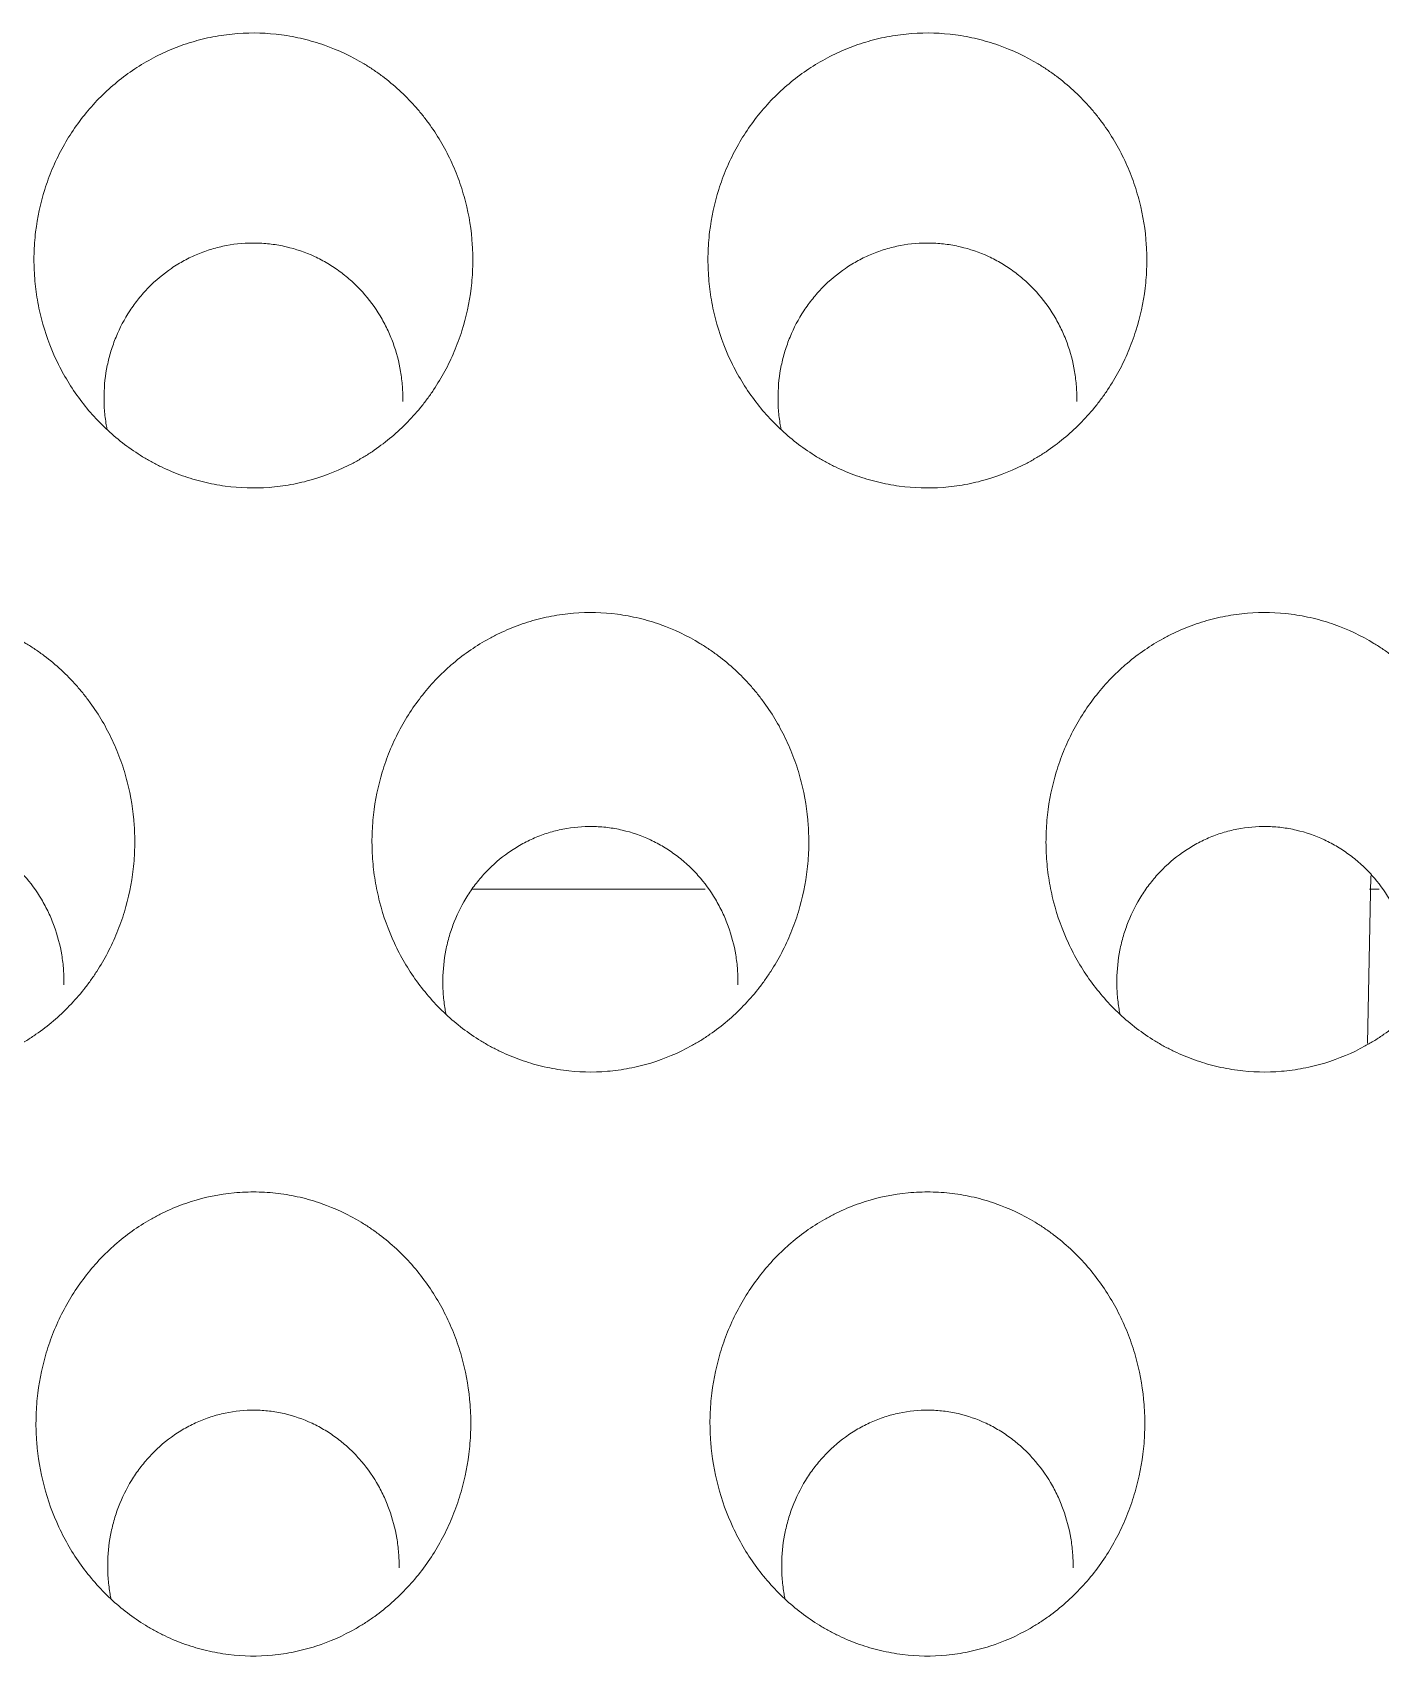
# Model space of a CAD drawing. Header units: millimetres. Extents: x 70151 to 230897, y 35202 to 113211.
# Drawn here: x 178588.2 to 178594.17, y 69169.37 to 69176.57 of the extents above; entities that cross this region are included whole.
import ezdxf

# ---------------------------------------------------------------- set-up
doc = ezdxf.new("R2010")
doc.units = ezdxf.units.MM
doc.header["$LTSCALE"] = 50
doc.layers.add('2-con', color=2, linetype='Continuous')
doc.layers.add('mark-B', color=2, linetype='Continuous', lineweight=20)

# ---------------------------------------------------------------- blocks, each defined once
blk = doc.blocks.new('무풍1WAY 대형')
at = {"layer": 'mark-B'}
for p, q in [((60.7996, -412.6424), (60.7851, -413.3852)), ((60.791, -413.3262), (60.7485, -413.3262)), ((64.7698, -413.3262), (63.7362, -413.3262))]:
    blk.add_line(p, q, dxfattribs=at)
for points, knots in [([(63.5142, -410.3292), (63.5526, -410.3826), (63.5853, -410.4387), (63.6401, -410.5559), (63.6622, -410.617), (63.6956, -410.7441), (63.7063, -410.8083), (63.7138, -410.9052), (63.7149, -410.9377), (63.7144, -410.9866), (63.7138, -411.0029), (63.712, -411.0357), (63.7107, -411.0521), (63.7025, -411.1334), (63.6903, -411.197), (63.6634, -411.2905), (63.653, -411.3213), (63.6294, -411.3821), (63.616, -411.4123), (63.5722, -411.4998), (63.5379, -411.5547), (63.4788, -411.632), (63.4578, -411.6569), (63.4242, -411.6929), (63.4127, -411.7047), (63.3892, -411.7275), (63.3772, -411.7386), (63.3161, -411.7923), (63.2634, -411.83), (63.1926, -411.8703), (63.1782, -411.878), (63.1489, -411.8928), (63.134, -411.8998), (63.0889, -411.9196), (63.0584, -411.9311), (62.9655, -411.9606), (62.9018, -411.9737), (62.8198, -411.9815), (62.8034, -411.9826), (62.7707, -411.9839), (62.7543, -411.9841), (62.7055, -411.9834), (62.6406, -411.979), (62.5763, -411.9676), (62.5283, -411.9564), (62.5124, -411.9522), (62.4808, -411.9431), (62.4653, -411.9381), (62.3882, -411.9112), (62.3294, -411.8834), (62.2593, -411.841), (62.2455, -411.8321), (62.2183, -411.8136), (62.1784, -411.785), (62.1161, -411.7327), (62.0706, -411.6861), (62.0273, -411.6372), (62.0067, -411.6114), (61.9491, -411.5319), (61.9162, -411.4759), (61.8817, -411.4022), (61.8751, -411.3873), (61.8626, -411.3571), (61.8567, -411.3417), (61.84, -411.2954), (61.8304, -411.2642), (61.8059, -411.1698), (61.7952, -411.1058), (61.7879, -411.0081), (61.7869, -410.9751), (61.7878, -410.9098), (61.7897, -410.8774), (61.7998, -410.7806), (61.8121, -410.7169), (61.8349, -410.6382), (61.8398, -410.6225), (61.8504, -410.5914), (61.8672, -410.5454), (61.8869, -410.5009), (61.9304, -410.414), (61.9647, -410.3588), (62.0245, -410.2803), (62.0456, -410.2552), (62.0898, -410.2075), (62.1362, -410.1622), (62.1869, -410.1216), (62.2266, -410.093), (62.2401, -410.0838), (62.2677, -410.066), (62.2818, -410.0574), (62.3529, -410.0165), (62.4123, -409.9902), (62.5051, -409.9603), (62.5367, -409.952), (62.5851, -409.942), (62.6013, -409.9391), (62.6337, -409.9342), (62.65, -409.9322), (62.7311, -409.9246), (62.7961, -409.9254), (62.8776, -409.9355), (62.8939, -409.938), (62.9263, -409.9438), (62.9744, -409.9538), (63.0525, -409.9768), (63.1128, -410.0018), (63.1572, -410.0229), (63.1719, -410.0304), (63.2008, -410.0461), (63.215, -410.0543), (63.2847, -410.0971), (63.3364, -410.1366), (63.4081, -410.2036), (63.4311, -410.2273), (63.4745, -410.2767), (63.4949, -410.3025), (63.5142, -410.3292)], [0, 0, 0, 0, 0.03125, 0.03125, 0.0625, 0.0625, 0.09375, 0.09375, 0.109375, 0.109375, 0.117187, 0.117187, 0.125, 0.125, 0.15625, 0.15625, 0.171875, 0.171875, 0.1875, 0.1875, 0.21875, 0.21875, 0.234375, 0.234375, 0.242187, 0.242187, 0.25, 0.25, 0.28125, 0.28125, 0.289062, 0.289062, 0.296875, 0.296875, 0.3125, 0.3125, 0.34375, 0.34375, 0.351562, 0.351562, 0.359375, 0.359375, 0.375, 0.390625, 0.390625, 0.398437, 0.398437, 0.40625, 0.40625, 0.4375, 0.4375, 0.445312, 0.445312, 0.453125, 0.46875, 0.484375, 0.484375, 0.5, 0.5, 0.53125, 0.53125, 0.539062, 0.539062, 0.546875, 0.546875, 0.5625, 0.5625, 0.59375, 0.59375, 0.609375, 0.609375, 0.625, 0.625, 0.65625, 0.65625, 0.664062, 0.664062, 0.671875, 0.6875, 0.6875, 0.71875, 0.71875, 0.734375, 0.734375, 0.75, 0.765625, 0.765625, 0.773437, 0.773437, 0.78125, 0.78125, 0.8125, 0.8125, 0.828125, 0.828125, 0.835937, 0.835937, 0.84375, 0.84375, 0.875, 0.875, 0.882812, 0.882812, 0.890625, 0.90625, 0.921875, 0.921875, 0.929687, 0.929687, 0.9375, 0.9375, 0.96875, 0.96875, 0.984375, 0.984375, 1, 1, 1, 1]), ([(66.5017, -410.3292), (66.5402, -410.3826), (66.5728, -410.4387), (66.6277, -410.5559), (66.6498, -410.617), (66.6831, -410.7441), (66.6938, -410.8083), (66.7014, -410.9052), (66.7025, -410.9377), (66.7019, -410.9866), (66.7014, -411.0029), (66.6996, -411.0357), (66.6983, -411.0521), (66.6901, -411.1334), (66.6778, -411.197), (66.651, -411.2905), (66.6406, -411.3213), (66.6169, -411.3821), (66.6035, -411.4123), (66.5597, -411.4998), (66.5255, -411.5547), (66.4663, -411.632), (66.4453, -411.6569), (66.4118, -411.6929), (66.4002, -411.7047), (66.3768, -411.7275), (66.3648, -411.7386), (66.3036, -411.7923), (66.251, -411.83), (66.1802, -411.8703), (66.1658, -411.878), (66.1365, -411.8928), (66.1215, -411.8998), (66.0765, -411.9196), (66.0459, -411.9311), (65.9531, -411.9606), (65.8894, -411.9737), (65.8074, -411.9815), (65.7909, -411.9826), (65.7582, -411.9839), (65.7419, -411.9841), (65.693, -411.9834), (65.6282, -411.979), (65.5639, -411.9676), (65.5159, -411.9564), (65.4999, -411.9522), (65.4684, -411.9431), (65.4528, -411.9381), (65.3758, -411.9112), (65.317, -411.8834), (65.2469, -411.841), (65.233, -411.8321), (65.2058, -411.8136), (65.1659, -411.785), (65.1036, -411.7327), (65.0581, -411.6861), (65.0148, -411.6372), (64.9942, -411.6114), (64.9367, -411.5319), (64.9038, -411.4759), (64.8692, -411.4022), (64.8627, -411.3873), (64.8502, -411.3571), (64.8443, -411.3417), (64.8276, -411.2954), (64.8179, -411.2642), (64.7934, -411.1698), (64.7828, -411.1058), (64.7754, -411.0081), (64.7744, -410.9751), (64.7754, -410.9098), (64.7773, -410.8774), (64.7873, -410.7806), (64.7997, -410.7169), (64.8224, -410.6382), (64.8274, -410.6225), (64.8379, -410.5914), (64.8547, -410.5454), (64.8745, -410.5009), (64.918, -410.414), (64.9522, -410.3588), (65.012, -410.2803), (65.0331, -410.2552), (65.0774, -410.2075), (65.1238, -410.1622), (65.1745, -410.1216), (65.2141, -410.093), (65.2276, -410.0838), (65.2552, -410.066), (65.2693, -410.0574), (65.3404, -410.0165), (65.3998, -409.9902), (65.4927, -409.9603), (65.5243, -409.952), (65.5726, -409.942), (65.5889, -409.9391), (65.6213, -409.9342), (65.6375, -409.9322), (65.7186, -409.9246), (65.7837, -409.9254), (65.8651, -409.9355), (65.8815, -409.938), (65.9138, -409.9438), (65.9619, -409.9538), (66.04, -409.9768), (66.1003, -410.0018), (66.1447, -410.0229), (66.1594, -410.0304), (66.1883, -410.0461), (66.2025, -410.0543), (66.2722, -410.0971), (66.3239, -410.1366), (66.3957, -410.2036), (66.4186, -410.2273), (66.462, -410.2767), (66.4825, -410.3025), (66.5017, -410.3292)], [0, 0, 0, 0, 0.03125, 0.03125, 0.0625, 0.0625, 0.09375, 0.09375, 0.109375, 0.109375, 0.117187, 0.117187, 0.125, 0.125, 0.15625, 0.15625, 0.171875, 0.171875, 0.1875, 0.1875, 0.21875, 0.21875, 0.234375, 0.234375, 0.242187, 0.242187, 0.25, 0.25, 0.28125, 0.28125, 0.289062, 0.289062, 0.296875, 0.296875, 0.3125, 0.3125, 0.34375, 0.34375, 0.351562, 0.351562, 0.359375, 0.359375, 0.375, 0.390625, 0.390625, 0.398437, 0.398437, 0.40625, 0.40625, 0.4375, 0.4375, 0.445312, 0.445312, 0.453125, 0.46875, 0.484375, 0.484375, 0.5, 0.5, 0.53125, 0.53125, 0.539062, 0.539062, 0.546875, 0.546875, 0.5625, 0.5625, 0.59375, 0.59375, 0.609375, 0.609375, 0.625, 0.625, 0.65625, 0.65625, 0.664062, 0.664062, 0.671875, 0.6875, 0.6875, 0.71875, 0.71875, 0.734375, 0.734375, 0.75, 0.765625, 0.765625, 0.773437, 0.773437, 0.78125, 0.78125, 0.8125, 0.8125, 0.828125, 0.828125, 0.835937, 0.835937, 0.84375, 0.84375, 0.875, 0.875, 0.882812, 0.882812, 0.890625, 0.90625, 0.921875, 0.921875, 0.929687, 0.929687, 0.9375, 0.9375, 0.96875, 0.96875, 0.984375, 0.984375, 1, 1, 1, 1]), ([(63.3821, -410.1795), (63.3836, -410.1866), (63.3849, -410.1937), (63.3898, -410.2223), (63.3926, -410.244), (63.3952, -410.2769), (63.3959, -410.2879), (63.3967, -410.3099), (63.3969, -410.3209), (63.3965, -410.3756), (63.3923, -410.4189), (63.3803, -410.4833), (63.3753, -410.5046), (63.3633, -410.547), (63.3564, -410.5679), (63.333, -410.6291), (63.3138, -410.6681), (63.2853, -410.7146), (63.2793, -410.7238), (63.267, -410.742), (63.2605, -410.751), (63.2406, -410.7774), (63.2266, -410.7942), (63.1823, -410.8424), (63.1499, -410.8714), (63.0967, -410.9101), (63.0781, -410.9222), (63.0401, -410.9443), (63.0012, -410.9642), (62.9606, -410.9799), (62.919, -410.9934), (62.8977, -410.9991), (62.8328, -411.0128), (62.7893, -411.0171), (62.7238, -411.0166), (62.7019, -411.0152), (62.669, -411.0113), (62.658, -411.0097), (62.6363, -411.0059), (62.6255, -411.0038), (62.5722, -410.9915), (62.5309, -410.9772), (62.481, -410.9538), (62.4711, -410.9488), (62.4516, -410.9384), (62.423, -410.9221), (62.3778, -410.8915), (62.3442, -410.8634), (62.3119, -410.8335), (62.2964, -410.8176), (62.2528, -410.7684), (62.2271, -410.733), (62.1993, -410.6859), (62.1939, -410.6763), (62.1836, -410.6568), (62.1787, -410.6469), (62.1646, -410.617), (62.1562, -410.5968), (62.1339, -410.5353), (62.1228, -410.4931), (62.1117, -410.4279), (62.109, -410.406), (62.1056, -410.3621), (62.1049, -410.3401), (62.1051, -410.318)], [0, 0, 0, 0, 0.009669, 0.009669, 0.038797, 0.038797, 0.053361, 0.053361, 0.067924, 0.067924, 0.126179, 0.126179, 0.155306, 0.155306, 0.184434, 0.184434, 0.242688, 0.242688, 0.257252, 0.257252, 0.271816, 0.271816, 0.300943, 0.300943, 0.359198, 0.359198, 0.388325, 0.388325, 0.417453, 0.44658, 0.44658, 0.475707, 0.475707, 0.533962, 0.533962, 0.563089, 0.563089, 0.577653, 0.577653, 0.592217, 0.592217, 0.650472, 0.650472, 0.665035, 0.665035, 0.679599, 0.708726, 0.737854, 0.737854, 0.766981, 0.766981, 0.825236, 0.825236, 0.839799, 0.839799, 0.854363, 0.854363, 0.883491, 0.883491, 0.941745, 0.941745, 0.970873, 0.970873, 1, 1, 1, 1]), ([(66.3697, -410.1795), (66.3711, -410.1866), (66.3724, -410.1937), (66.3774, -410.2223), (66.3801, -410.244), (66.3828, -410.2769), (66.3834, -410.2879), (66.3843, -410.3099), (66.3844, -410.3209), (66.384, -410.3756), (66.3798, -410.4189), (66.3678, -410.4833), (66.3628, -410.5046), (66.3509, -410.547), (66.344, -410.5679), (66.3205, -410.6291), (66.3014, -410.6681), (66.2728, -410.7146), (66.2669, -410.7238), (66.2545, -410.742), (66.2481, -410.751), (66.2282, -410.7774), (66.2141, -410.7942), (66.1699, -410.8424), (66.1375, -410.8714), (66.0843, -410.9101), (66.0656, -410.9222), (66.0276, -410.9443), (65.9888, -410.9642), (65.9481, -410.9799), (65.9066, -410.9934), (65.8853, -410.9991), (65.8203, -411.0128), (65.7769, -411.0171), (65.7113, -411.0166), (65.6894, -411.0152), (65.6565, -411.0113), (65.6455, -411.0097), (65.6238, -411.0059), (65.6131, -411.0038), (65.5597, -410.9915), (65.5184, -410.9772), (65.4685, -410.9538), (65.4586, -410.9488), (65.4392, -410.9384), (65.4105, -410.9221), (65.3653, -410.8915), (65.3317, -410.8634), (65.2994, -410.8335), (65.2839, -410.8176), (65.2403, -410.7684), (65.2147, -410.733), (65.1868, -410.6859), (65.1814, -410.6763), (65.1711, -410.6568), (65.1662, -410.6469), (65.1522, -410.617), (65.1438, -410.5968), (65.1215, -410.5353), (65.1103, -410.4931), (65.0993, -410.4279), (65.0966, -410.406), (65.0931, -410.3621), (65.0924, -410.3401), (65.0927, -410.318)], [0, 0, 0, 0, 0.009669, 0.009669, 0.038797, 0.038797, 0.053361, 0.053361, 0.067924, 0.067924, 0.126179, 0.126179, 0.155306, 0.155306, 0.184434, 0.184434, 0.242688, 0.242688, 0.257252, 0.257252, 0.271816, 0.271816, 0.300943, 0.300943, 0.359198, 0.359198, 0.388325, 0.388325, 0.417453, 0.44658, 0.44658, 0.475707, 0.475707, 0.533962, 0.533962, 0.563089, 0.563089, 0.577653, 0.577653, 0.592217, 0.592217, 0.650472, 0.650472, 0.665035, 0.665035, 0.679599, 0.708726, 0.737854, 0.737854, 0.766981, 0.766981, 0.825236, 0.825236, 0.839799, 0.839799, 0.854363, 0.854363, 0.883491, 0.883491, 0.941745, 0.941745, 0.970873, 0.970873, 1, 1, 1, 1]), ([(62.0277, -412.9192), (62.066, -412.9724), (62.0986, -413.0283), (62.1531, -413.145), (62.175, -413.2059), (62.1995, -413.3009), (62.2062, -413.3328), (62.2166, -413.3967), (62.224, -413.4609), (62.2257, -413.5256), (62.2247, -413.5743), (62.2241, -413.5905), (62.2219, -413.6231), (62.2205, -413.6394), (62.2114, -413.7203), (62.1984, -413.7836), (62.1703, -413.8762), (62.1595, -413.9068), (62.1411, -413.952), (62.1346, -413.967), (62.1208, -413.9967), (62.1136, -414.0113), (62.076, -414.0832), (62.0409, -414.1373), (61.9804, -414.2133), (61.9589, -414.2377), (61.9247, -414.273), (61.913, -414.2845), (61.8892, -414.3067), (61.877, -414.3175), (61.8151, -414.3698), (61.7618, -414.4064), (61.6903, -414.4454), (61.6758, -414.4528), (61.6462, -414.467), (61.6312, -414.4738), (61.586, -414.4926), (61.5248, -414.5145), (61.4618, -414.5299), (61.4139, -414.539), (61.3978, -414.5416), (61.3654, -414.546), (61.3491, -414.5478), (61.2672, -414.5545), (61.2022, -414.5529), (61.1056, -414.5403), (61.0735, -414.5344), (61.0256, -414.523), (61.0097, -414.5187), (60.9783, -414.5095), (60.9628, -414.5044), (60.8861, -414.4773), (60.8275, -414.4495), (60.7576, -414.4071), (60.7437, -414.3982), (60.7166, -414.3798), (60.6768, -414.3513), (60.6147, -414.2992), (60.5694, -414.2528), (60.537, -414.2162), (60.5264, -414.2038), (60.5059, -414.1782), (60.496, -414.1652), (60.4482, -414.0992), (60.4154, -414.0434), (60.3743, -413.9553), (60.3618, -413.9252), (60.3398, -413.8636), (60.3303, -413.8325), (60.3062, -413.7384), (60.296, -413.6746), (60.2893, -413.5773), (60.2886, -413.5445), (60.2901, -413.4794), (60.2923, -413.4471), (60.3033, -413.3509), (60.3164, -413.2875), (60.3402, -413.2094), (60.3453, -413.1938), (60.3563, -413.1631), (60.3737, -413.1175), (60.4078, -413.0442), (60.4403, -412.9884), (60.4668, -412.9476), (60.4759, -412.9341), (60.4949, -412.9076), (60.5048, -412.8946), (60.5557, -412.8303), (60.6008, -412.7837), (60.6747, -412.7209), (60.7004, -412.7011), (60.7406, -412.6733), (60.7543, -412.6643), (60.7822, -412.647), (60.7964, -412.6388), (60.8679, -412.5994), (60.9276, -412.5742), (61.0209, -412.5459), (61.0526, -412.538), (61.1173, -412.5257), (61.1496, -412.5213), (61.2468, -412.5133), (61.3117, -412.5148), (61.3931, -412.5255), (61.4094, -412.5281), (61.4416, -412.5341), (61.4895, -412.5444), (61.5673, -412.5677), (61.6274, -412.5927), (61.6716, -412.6139), (61.6863, -412.6214), (61.7151, -412.6371), (61.7292, -412.6453), (61.7987, -412.688), (61.8503, -412.7273), (61.9219, -412.7941), (61.9448, -412.8177), (61.9881, -412.8669), (62.0085, -412.8926), (62.0277, -412.9192)], [0, 0, 0, 0, 0.03125, 0.03125, 0.0625, 0.0625, 0.078125, 0.078125, 0.09375, 0.109375, 0.109375, 0.117187, 0.117187, 0.125, 0.125, 0.15625, 0.15625, 0.171875, 0.171875, 0.179687, 0.179687, 0.1875, 0.1875, 0.21875, 0.21875, 0.234375, 0.234375, 0.242187, 0.242187, 0.25, 0.25, 0.28125, 0.28125, 0.289062, 0.289062, 0.296875, 0.296875, 0.3125, 0.328125, 0.328125, 0.335937, 0.335937, 0.34375, 0.34375, 0.375, 0.375, 0.390625, 0.390625, 0.398437, 0.398437, 0.40625, 0.40625, 0.4375, 0.4375, 0.445312, 0.445312, 0.453125, 0.46875, 0.484375, 0.484375, 0.492187, 0.492187, 0.5, 0.5, 0.53125, 0.53125, 0.546875, 0.546875, 0.5625, 0.5625, 0.59375, 0.59375, 0.609375, 0.609375, 0.625, 0.625, 0.65625, 0.65625, 0.664062, 0.664062, 0.671875, 0.6875, 0.703125, 0.703125, 0.710937, 0.710937, 0.71875, 0.71875, 0.75, 0.75, 0.765625, 0.765625, 0.773437, 0.773437, 0.78125, 0.78125, 0.8125, 0.8125, 0.828125, 0.828125, 0.84375, 0.84375, 0.875, 0.875, 0.882812, 0.882812, 0.890625, 0.90625, 0.921875, 0.921875, 0.929687, 0.929687, 0.9375, 0.9375, 0.96875, 0.96875, 0.984375, 0.984375, 1, 1, 1, 1]), ([(65.0152, -412.9192), (65.0536, -412.9724), (65.0862, -413.0283), (65.1406, -413.145), (65.1625, -413.2059), (65.187, -413.3009), (65.1937, -413.3328), (65.2041, -413.3967), (65.2116, -413.4609), (65.2133, -413.5256), (65.2123, -413.5743), (65.2116, -413.5905), (65.2095, -413.6231), (65.208, -413.6394), (65.199, -413.7203), (65.186, -413.7836), (65.1579, -413.8762), (65.1471, -413.9068), (65.1286, -413.952), (65.1221, -413.967), (65.1084, -413.9967), (65.1012, -414.0113), (65.0636, -414.0832), (65.0284, -414.1373), (64.9679, -414.2133), (64.9465, -414.2377), (64.9123, -414.273), (64.9006, -414.2845), (64.8767, -414.3067), (64.8646, -414.3175), (64.8026, -414.3698), (64.7493, -414.4064), (64.6778, -414.4454), (64.6633, -414.4528), (64.6337, -414.467), (64.6187, -414.4738), (64.5735, -414.4926), (64.5123, -414.5145), (64.4493, -414.5299), (64.4014, -414.539), (64.3854, -414.5416), (64.353, -414.546), (64.3366, -414.5478), (64.2547, -414.5545), (64.1897, -414.5529), (64.0931, -414.5403), (64.061, -414.5344), (64.0132, -414.523), (63.9972, -414.5187), (63.9659, -414.5095), (63.9503, -414.5044), (63.8736, -414.4773), (63.815, -414.4495), (63.7451, -414.4071), (63.7313, -414.3982), (63.7042, -414.3798), (63.6644, -414.3513), (63.6023, -414.2992), (63.5569, -414.2528), (63.5245, -414.2162), (63.514, -414.2038), (63.4935, -414.1782), (63.4836, -414.1652), (63.4357, -414.0992), (63.403, -414.0434), (63.3618, -413.9553), (63.3494, -413.9252), (63.3273, -413.8636), (63.3179, -413.8325), (63.2938, -413.7384), (63.2835, -413.6746), (63.2769, -413.5773), (63.2761, -413.5445), (63.2776, -413.4794), (63.2799, -413.4471), (63.2909, -413.3509), (63.3039, -413.2875), (63.3277, -413.2094), (63.3329, -413.1938), (63.3438, -413.1631), (63.3613, -413.1175), (63.3953, -413.0442), (63.4279, -412.9884), (63.4543, -412.9476), (63.4635, -412.9341), (63.4825, -412.9076), (63.4923, -412.8946), (63.5433, -412.8303), (63.5883, -412.7837), (63.6622, -412.7209), (63.6879, -412.7011), (63.7281, -412.6733), (63.7418, -412.6643), (63.7697, -412.647), (63.7839, -412.6388), (63.8555, -412.5994), (63.9152, -412.5742), (64.0084, -412.5459), (64.0402, -412.538), (64.1048, -412.5257), (64.1372, -412.5213), (64.2343, -412.5133), (64.2993, -412.5148), (64.3806, -412.5255), (64.3969, -412.5281), (64.4291, -412.5341), (64.477, -412.5444), (64.5548, -412.5677), (64.6149, -412.5927), (64.6592, -412.6139), (64.6738, -412.6214), (64.7026, -412.6371), (64.7168, -412.6453), (64.7863, -412.688), (64.8378, -412.7273), (64.9094, -412.7941), (64.9323, -412.8177), (64.9756, -412.8669), (64.996, -412.8926), (65.0152, -412.9192)], [0, 0, 0, 0, 0.03125, 0.03125, 0.0625, 0.0625, 0.078125, 0.078125, 0.09375, 0.109375, 0.109375, 0.117188, 0.117188, 0.125, 0.125, 0.15625, 0.15625, 0.171875, 0.171875, 0.179688, 0.179688, 0.1875, 0.1875, 0.21875, 0.21875, 0.234375, 0.234375, 0.242188, 0.242188, 0.25, 0.25, 0.28125, 0.28125, 0.289063, 0.289063, 0.296875, 0.296875, 0.3125, 0.328125, 0.328125, 0.335938, 0.335938, 0.34375, 0.34375, 0.375, 0.375, 0.390625, 0.390625, 0.398438, 0.398438, 0.40625, 0.40625, 0.4375, 0.4375, 0.445313, 0.445313, 0.453125, 0.46875, 0.484375, 0.484375, 0.492188, 0.492188, 0.5, 0.5, 0.53125, 0.53125, 0.546875, 0.546875, 0.5625, 0.5625, 0.59375, 0.59375, 0.609375, 0.609375, 0.625, 0.625, 0.65625, 0.65625, 0.664063, 0.664063, 0.671875, 0.6875, 0.703125, 0.703125, 0.710938, 0.710938, 0.71875, 0.71875, 0.75, 0.75, 0.765625, 0.765625, 0.773438, 0.773438, 0.78125, 0.78125, 0.8125, 0.8125, 0.828125, 0.828125, 0.84375, 0.84375, 0.875, 0.875, 0.882813, 0.882813, 0.890625, 0.90625, 0.921875, 0.921875, 0.929688, 0.929688, 0.9375, 0.9375, 0.96875, 0.96875, 0.984375, 0.984375, 1, 1, 1, 1]), ([(68.0028, -412.9192), (68.0411, -412.9724), (68.0737, -413.0283), (68.1282, -413.145), (68.15, -413.2059), (68.1746, -413.3009), (68.1813, -413.3328), (68.1917, -413.3967), (68.1991, -413.4609), (68.2008, -413.5256), (68.1998, -413.5743), (68.1992, -413.5905), (68.197, -413.6231), (68.1956, -413.6394), (68.1865, -413.7203), (68.1735, -413.7836), (68.1454, -413.8762), (68.1346, -413.9068), (68.1162, -413.952), (68.1097, -413.967), (68.0959, -413.9967), (68.0887, -414.0113), (68.0511, -414.0832), (68.0159, -414.1373), (67.9555, -414.2133), (67.934, -414.2377), (67.8998, -414.273), (67.8881, -414.2845), (67.8643, -414.3067), (67.8521, -414.3175), (67.7902, -414.3698), (67.7369, -414.4064), (67.6654, -414.4454), (67.6509, -414.4528), (67.6213, -414.467), (67.6063, -414.4738), (67.561, -414.4926), (67.4999, -414.5145), (67.4369, -414.5299), (67.389, -414.539), (67.3729, -414.5416), (67.3405, -414.546), (67.3242, -414.5478), (67.2423, -414.5545), (67.1773, -414.5529), (67.0807, -414.5403), (67.0486, -414.5344), (67.0007, -414.523), (66.9848, -414.5187), (66.9534, -414.5095), (66.9379, -414.5044), (66.8612, -414.4773), (66.8026, -414.4495), (66.7327, -414.4071), (66.7188, -414.3982), (66.6917, -414.3798), (66.6519, -414.3513), (66.5898, -414.2992), (66.5445, -414.2528), (66.5121, -414.2162), (66.5015, -414.2038), (66.481, -414.1782), (66.4711, -414.1652), (66.4233, -414.0992), (66.3905, -414.0434), (66.3493, -413.9553), (66.3369, -413.9252), (66.3149, -413.8636), (66.3054, -413.8325), (66.2813, -413.7384), (66.2711, -413.6746), (66.2644, -413.5773), (66.2637, -413.5445), (66.2652, -413.4794), (66.2674, -413.4471), (66.2784, -413.3509), (66.2915, -413.2875), (66.3153, -413.2094), (66.3204, -413.1938), (66.3314, -413.1631), (66.3488, -413.1175), (66.3829, -413.0442), (66.4154, -412.9884), (66.4418, -412.9476), (66.451, -412.9341), (66.47, -412.9076), (66.4799, -412.8946), (66.5308, -412.8303), (66.5758, -412.7837), (66.6497, -412.7209), (66.6754, -412.7011), (66.7157, -412.6733), (66.7293, -412.6643), (66.7573, -412.647), (66.7715, -412.6388), (66.843, -412.5994), (66.9027, -412.5742), (66.996, -412.5459), (67.0277, -412.538), (67.0923, -412.5257), (67.1247, -412.5213), (67.2219, -412.5133), (67.2868, -412.5148), (67.3682, -412.5255), (67.3844, -412.5281), (67.4167, -412.5341), (67.4646, -412.5444), (67.5423, -412.5677), (67.6024, -412.5927), (67.6467, -412.6139), (67.6614, -412.6214), (67.6902, -412.6371), (67.7043, -412.6453), (67.7738, -412.688), (67.8254, -412.7273), (67.8969, -412.7941), (67.9199, -412.8177), (67.9632, -412.8669), (67.9836, -412.8926), (68.0028, -412.9192)], [0, 0, 0, 0, 0.03125, 0.03125, 0.0625, 0.0625, 0.078125, 0.078125, 0.09375, 0.109375, 0.109375, 0.117187, 0.117187, 0.125, 0.125, 0.15625, 0.15625, 0.171875, 0.171875, 0.179687, 0.179687, 0.1875, 0.1875, 0.21875, 0.21875, 0.234375, 0.234375, 0.242187, 0.242187, 0.25, 0.25, 0.28125, 0.28125, 0.289062, 0.289062, 0.296875, 0.296875, 0.3125, 0.328125, 0.328125, 0.335937, 0.335937, 0.34375, 0.34375, 0.375, 0.375, 0.390625, 0.390625, 0.398437, 0.398437, 0.40625, 0.40625, 0.4375, 0.4375, 0.445312, 0.445312, 0.453125, 0.46875, 0.484375, 0.484375, 0.492187, 0.492187, 0.5, 0.5, 0.53125, 0.53125, 0.546875, 0.546875, 0.5625, 0.5625, 0.59375, 0.59375, 0.609375, 0.609375, 0.625, 0.625, 0.65625, 0.65625, 0.664062, 0.664062, 0.671875, 0.6875, 0.703125, 0.703125, 0.710937, 0.710937, 0.71875, 0.71875, 0.75, 0.75, 0.765625, 0.765625, 0.773437, 0.773437, 0.78125, 0.78125, 0.8125, 0.8125, 0.828125, 0.828125, 0.84375, 0.84375, 0.875, 0.875, 0.882812, 0.882812, 0.890625, 0.90625, 0.921875, 0.921875, 0.929687, 0.929687, 0.9375, 0.9375, 0.96875, 0.96875, 0.984375, 0.984375, 1, 1, 1, 1]), ([(61.897, -412.771), (61.8985, -412.7785), (61.8999, -412.786), (61.9048, -412.8151), (61.9075, -412.8369), (61.9109, -412.8808), (61.9116, -412.9031), (61.9107, -412.969), (61.9061, -413.0125), (61.8934, -413.0769), (61.8882, -413.0983), (61.8757, -413.1407), (61.8685, -413.1616), (61.8441, -413.2227), (61.8243, -413.2617), (61.7949, -413.308), (61.7887, -413.3171), (61.776, -413.3351), (61.7694, -413.3441), (61.749, -413.3702), (61.7346, -413.3869), (61.6893, -413.4345), (61.6562, -413.4631), (61.602, -413.5012), (61.583, -413.5131), (61.5445, -413.5346), (61.5051, -413.5539), (61.464, -413.5692), (61.4325, -413.579), (61.4218, -413.582), (61.4004, -413.5874), (61.3895, -413.5899), (61.335, -413.6007), (61.2912, -413.6046), (61.2253, -413.6036), (61.2033, -413.6021), (61.1701, -413.598), (61.1591, -413.5964), (61.1373, -413.5925), (61.1265, -413.5903), (61.0729, -413.5778), (61.0314, -413.5634), (60.9812, -413.5399), (60.9712, -413.5349), (60.9516, -413.5245), (60.9228, -413.5082), (60.8773, -413.4775), (60.8434, -413.4494), (60.8109, -413.4196), (60.7952, -413.4037), (60.7511, -413.3544), (60.7253, -413.319), (60.6972, -413.2717), (60.6918, -413.2621), (60.6814, -413.2426), (60.6764, -413.2327), (60.6622, -413.2027), (60.6537, -413.1824), (60.6313, -413.1206), (60.6201, -413.0783), (60.6092, -413.0129), (60.6066, -412.9909), (60.6033, -412.9468), (60.6027, -412.9247), (60.6031, -412.9025)], [0, 0, 0, 0, 0.010161, 0.010161, 0.039274, 0.039274, 0.068387, 0.068387, 0.126613, 0.126613, 0.155725, 0.155725, 0.184838, 0.184838, 0.243064, 0.243064, 0.257621, 0.257621, 0.272177, 0.272177, 0.30129, 0.30129, 0.359516, 0.359516, 0.388629, 0.388629, 0.417742, 0.446855, 0.446855, 0.461411, 0.461411, 0.475968, 0.475968, 0.534193, 0.534193, 0.563306, 0.563306, 0.577863, 0.577863, 0.592419, 0.592419, 0.650645, 0.650645, 0.665201, 0.665201, 0.679758, 0.708871, 0.737984, 0.737984, 0.767097, 0.767097, 0.825323, 0.825323, 0.839879, 0.839879, 0.854435, 0.854435, 0.883548, 0.883548, 0.941774, 0.941774, 0.970887, 0.970887, 1, 1, 1, 1]), ([(64.8845, -412.771), (64.8861, -412.7785), (64.8874, -412.786), (64.8924, -412.8151), (64.8951, -412.8369), (64.8984, -412.8808), (64.8991, -412.9031), (64.8982, -412.969), (64.8937, -413.0125), (64.881, -413.0769), (64.8758, -413.0983), (64.8633, -413.1407), (64.856, -413.1616), (64.8317, -413.2227), (64.8119, -413.2617), (64.7824, -413.308), (64.7763, -413.3171), (64.7636, -413.3351), (64.7569, -413.3441), (64.7365, -413.3702), (64.7221, -413.3869), (64.6768, -413.4345), (64.6437, -413.4631), (64.5895, -413.5012), (64.5706, -413.5131), (64.5321, -413.5346), (64.4927, -413.5539), (64.4515, -413.5692), (64.42, -413.579), (64.4094, -413.582), (64.3879, -413.5874), (64.3771, -413.5899), (64.3226, -413.6007), (64.2788, -413.6046), (64.2128, -413.6036), (64.1908, -413.6021), (64.1577, -413.598), (64.1467, -413.5964), (64.1249, -413.5925), (64.1141, -413.5903), (64.0605, -413.5778), (64.0189, -413.5634), (63.9687, -413.5399), (63.9587, -413.5349), (63.9392, -413.5245), (63.9104, -413.5082), (63.8648, -413.4775), (63.831, -413.4494), (63.7984, -413.4196), (63.7828, -413.4037), (63.7387, -413.3544), (63.7128, -413.319), (63.6847, -413.2717), (63.6793, -413.2621), (63.6689, -413.2426), (63.6639, -413.2327), (63.6497, -413.2027), (63.6413, -413.1824), (63.6188, -413.1206), (63.6077, -413.0783), (63.5968, -413.0129), (63.5941, -412.9909), (63.5909, -412.9468), (63.5902, -412.9247), (63.5906, -412.9025)], [0, 0, 0, 0, 0.010161, 0.010161, 0.039274, 0.039274, 0.068387, 0.068387, 0.126613, 0.126613, 0.155725, 0.155725, 0.184838, 0.184838, 0.243064, 0.243064, 0.257621, 0.257621, 0.272177, 0.272177, 0.30129, 0.30129, 0.359516, 0.359516, 0.388629, 0.388629, 0.417742, 0.446855, 0.446855, 0.461411, 0.461411, 0.475968, 0.475968, 0.534193, 0.534193, 0.563306, 0.563306, 0.577863, 0.577863, 0.592419, 0.592419, 0.650645, 0.650645, 0.665201, 0.665201, 0.679758, 0.708871, 0.737984, 0.737984, 0.767097, 0.767097, 0.825323, 0.825323, 0.839879, 0.839879, 0.854435, 0.854435, 0.883548, 0.883548, 0.941774, 0.941774, 0.970887, 0.970887, 1, 1, 1, 1]), ([(67.8721, -412.771), (67.8736, -412.7785), (67.875, -412.786), (67.8799, -412.8151), (67.8826, -412.8369), (67.886, -412.8808), (67.8867, -412.9031), (67.8858, -412.969), (67.8812, -413.0125), (67.8685, -413.0769), (67.8633, -413.0983), (67.8508, -413.1407), (67.8436, -413.1616), (67.8192, -413.2227), (67.7994, -413.2617), (67.77, -413.308), (67.7638, -413.3171), (67.7511, -413.3351), (67.7445, -413.3441), (67.724, -413.3702), (67.7097, -413.3869), (67.6644, -413.4345), (67.6313, -413.4631), (67.5771, -413.5012), (67.5581, -413.5131), (67.5196, -413.5346), (67.4802, -413.5539), (67.4391, -413.5692), (67.4076, -413.579), (67.3969, -413.582), (67.3755, -413.5874), (67.3646, -413.5899), (67.3101, -413.6007), (67.2663, -413.6046), (67.2004, -413.6036), (67.1784, -413.6021), (67.1452, -413.598), (67.1342, -413.5964), (67.1124, -413.5925), (67.1016, -413.5903), (67.048, -413.5778), (67.0065, -413.5634), (66.9563, -413.5399), (66.9463, -413.5349), (66.9267, -413.5245), (66.8979, -413.5082), (66.8523, -413.4775), (66.8185, -413.4494), (66.786, -413.4196), (66.7703, -413.4037), (66.7262, -413.3544), (66.7004, -413.319), (66.6723, -413.2717), (66.6668, -413.2621), (66.6565, -413.2426), (66.6515, -413.2327), (66.6373, -413.2027), (66.6288, -413.1824), (66.6064, -413.1206), (66.5952, -413.0783), (66.5843, -413.0129), (66.5817, -412.9909), (66.5784, -412.9468), (66.5778, -412.9247), (66.5782, -412.9025)], [0, 0, 0, 0, 0.010161, 0.010161, 0.039274, 0.039274, 0.068387, 0.068387, 0.126613, 0.126613, 0.155725, 0.155725, 0.184838, 0.184838, 0.243064, 0.243064, 0.257621, 0.257621, 0.272177, 0.272177, 0.30129, 0.30129, 0.359516, 0.359516, 0.388629, 0.388629, 0.417742, 0.446855, 0.446855, 0.461411, 0.461411, 0.475968, 0.475968, 0.534193, 0.534193, 0.563306, 0.563306, 0.577863, 0.577863, 0.592419, 0.592419, 0.650645, 0.650645, 0.665201, 0.665201, 0.679758, 0.708871, 0.737984, 0.737984, 0.767097, 0.767097, 0.825323, 0.825323, 0.839879, 0.839879, 0.854435, 0.854435, 0.883548, 0.883548, 0.941774, 0.941774, 0.970887, 0.970887, 1, 1, 1, 1]), ([(63.5267, -415.5064), (63.5651, -415.5593), (63.5978, -415.6149), (63.6523, -415.731), (63.6741, -415.7915), (63.6945, -415.8703), (63.6982, -415.8862), (63.7048, -415.9179), (63.7136, -415.9656), (63.7227, -416.0455), (63.724, -416.1099), (63.7228, -416.1583), (63.722, -416.1745), (63.7197, -416.2069), (63.7181, -416.2231), (63.7085, -416.3036), (63.695, -416.3665), (63.666, -416.4585), (63.6549, -416.4888), (63.636, -416.5336), (63.6293, -416.5485), (63.6152, -416.5778), (63.6079, -416.5923), (63.5695, -416.6634), (63.5337, -416.7168), (63.4722, -416.7917), (63.4504, -416.8158), (63.4041, -416.862), (63.38, -416.8838), (63.305, -416.9452), (63.2512, -416.9809), (63.1648, -417.0265), (63.1349, -417.0404), (63.0745, -417.0647), (63.0132, -417.0858), (62.9501, -417.1005), (62.9021, -417.1092), (62.886, -417.1116), (62.8536, -417.1158), (62.8372, -417.1174), (62.7554, -417.1235), (62.6906, -417.1215), (62.5941, -417.1087), (62.562, -417.1027), (62.5142, -417.0912), (62.4983, -417.0869), (62.467, -417.0777), (62.4515, -417.0727), (62.375, -417.0457), (62.3164, -417.018), (62.2465, -416.9759), (62.2327, -416.9671), (62.2056, -416.9488), (62.1658, -416.9205), (62.1036, -416.8688), (62.0582, -416.8228), (62.0257, -416.7865), (62.0152, -416.7742), (61.9946, -416.7488), (61.9847, -416.7359), (61.9367, -416.6703), (61.9039, -416.6148), (61.8627, -416.5273), (61.8503, -416.4973), (61.8282, -416.436), (61.8188, -416.405), (61.7948, -416.3113), (61.7847, -416.2478), (61.7784, -416.1509), (61.7778, -416.1182), (61.7797, -416.0535), (61.7821, -416.0213), (61.7937, -415.9256), (61.8073, -415.8626), (61.8319, -415.7851), (61.8372, -415.7696), (61.8484, -415.7391), (61.8663, -415.694), (61.9011, -415.6214), (61.9343, -415.5661), (61.9613, -415.5258), (61.9706, -415.5125), (61.99, -415.4864), (62, -415.4734), (62.0517, -415.4103), (62.0973, -415.3645), (62.172, -415.3029), (62.198, -415.2835), (62.2386, -415.2563), (62.2525, -415.2475), (62.2806, -415.2307), (62.2948, -415.2227), (62.3667, -415.1845), (62.4266, -415.1601), (62.5046, -415.1374), (62.5203, -415.1332), (62.5521, -415.1257), (62.5683, -415.1224), (62.6167, -415.1136), (62.649, -415.1095), (62.746, -415.1022), (62.8109, -415.1041), (62.8922, -415.1151), (62.9085, -415.1177), (62.9406, -415.1238), (62.9884, -415.1341), (63.066, -415.1574), (63.1261, -415.1823), (63.1703, -415.2034), (63.185, -415.2108), (63.2138, -415.2264), (63.2279, -415.2346), (63.2973, -415.2769), (63.349, -415.3159), (63.4206, -415.3822), (63.4436, -415.4056), (63.487, -415.4545), (63.5074, -415.4799), (63.5267, -415.5064)], [0, 0, 0, 0, 0.03125, 0.03125, 0.0625, 0.0625, 0.070312, 0.070312, 0.078125, 0.09375, 0.109375, 0.109375, 0.117187, 0.117187, 0.125, 0.125, 0.15625, 0.15625, 0.171875, 0.171875, 0.179687, 0.179687, 0.1875, 0.1875, 0.21875, 0.21875, 0.234375, 0.234375, 0.25, 0.25, 0.28125, 0.28125, 0.296875, 0.296875, 0.3125, 0.328125, 0.328125, 0.335937, 0.335937, 0.34375, 0.34375, 0.375, 0.375, 0.390625, 0.390625, 0.398437, 0.398437, 0.40625, 0.40625, 0.4375, 0.4375, 0.445312, 0.445312, 0.453125, 0.46875, 0.484375, 0.484375, 0.492187, 0.492187, 0.5, 0.5, 0.53125, 0.53125, 0.546875, 0.546875, 0.5625, 0.5625, 0.59375, 0.59375, 0.609375, 0.609375, 0.625, 0.625, 0.65625, 0.65625, 0.664062, 0.664062, 0.671875, 0.6875, 0.703125, 0.703125, 0.710937, 0.710937, 0.71875, 0.71875, 0.75, 0.75, 0.765625, 0.765625, 0.773437, 0.773437, 0.78125, 0.78125, 0.8125, 0.8125, 0.820312, 0.820312, 0.828125, 0.828125, 0.84375, 0.84375, 0.875, 0.875, 0.882812, 0.882812, 0.890625, 0.90625, 0.921875, 0.921875, 0.929687, 0.929687, 0.9375, 0.9375, 0.96875, 0.96875, 0.984375, 0.984375, 1, 1, 1, 1]), ([(66.5142, -415.5064), (66.5527, -415.5593), (66.5853, -415.6149), (66.6398, -415.731), (66.6617, -415.7915), (66.682, -415.8703), (66.6857, -415.8862), (66.6923, -415.9179), (66.7011, -415.9656), (66.7102, -416.0455), (66.7116, -416.1099), (66.7103, -416.1583), (66.7096, -416.1745), (66.7072, -416.2069), (66.7057, -416.2231), (66.6961, -416.3036), (66.6825, -416.3665), (66.6536, -416.4585), (66.6425, -416.4888), (66.6235, -416.5336), (66.6168, -416.5485), (66.6028, -416.5778), (66.5954, -416.5923), (66.557, -416.6634), (66.5212, -416.7168), (66.4597, -416.7917), (66.4379, -416.8158), (66.3917, -416.862), (66.3676, -416.8838), (66.2925, -416.9452), (66.2388, -416.9809), (66.1524, -417.0265), (66.1225, -417.0404), (66.062, -417.0647), (66.0007, -417.0858), (65.9376, -417.1005), (65.8897, -417.1092), (65.8736, -417.1116), (65.8411, -417.1158), (65.8247, -417.1174), (65.743, -417.1235), (65.6781, -417.1215), (65.5816, -417.1087), (65.5496, -417.1027), (65.5017, -417.0912), (65.4859, -417.0869), (65.4546, -417.0777), (65.4391, -417.0727), (65.3625, -417.0457), (65.3039, -417.018), (65.2341, -416.9759), (65.2202, -416.9671), (65.1931, -416.9488), (65.1533, -416.9205), (65.0911, -416.8688), (65.0457, -416.8228), (65.0133, -416.7865), (65.0027, -416.7742), (64.9822, -416.7488), (64.9722, -416.7359), (64.9243, -416.6703), (64.8914, -416.6148), (64.8502, -416.5273), (64.8378, -416.4973), (64.8158, -416.436), (64.8063, -416.405), (64.7823, -416.3113), (64.7722, -416.2478), (64.766, -416.1509), (64.7654, -416.1182), (64.7672, -416.0535), (64.7696, -416.0213), (64.7813, -415.9256), (64.7949, -415.8626), (64.8194, -415.7851), (64.8247, -415.7696), (64.8359, -415.7391), (64.8538, -415.694), (64.8887, -415.6214), (64.9219, -415.5661), (64.9488, -415.5258), (64.9582, -415.5125), (64.9775, -415.4864), (64.9876, -415.4734), (65.0393, -415.4103), (65.0849, -415.3645), (65.1596, -415.3029), (65.1856, -415.2835), (65.2262, -415.2563), (65.24, -415.2475), (65.2682, -415.2307), (65.2824, -415.2227), (65.3542, -415.1845), (65.4142, -415.1601), (65.4921, -415.1374), (65.5079, -415.1332), (65.5397, -415.1257), (65.5558, -415.1224), (65.6042, -415.1136), (65.6365, -415.1095), (65.7336, -415.1022), (65.7985, -415.1041), (65.8798, -415.1151), (65.896, -415.1177), (65.9281, -415.1238), (65.9759, -415.1341), (66.0535, -415.1574), (66.1136, -415.1823), (66.1579, -415.2034), (66.1725, -415.2108), (66.2013, -415.2264), (66.2154, -415.2346), (66.2849, -415.2769), (66.3365, -415.3159), (66.4082, -415.3822), (66.4311, -415.4056), (66.4745, -415.4545), (66.495, -415.4799), (66.5142, -415.5064)], [0, 0, 0, 0, 0.03125, 0.03125, 0.0625, 0.0625, 0.070312, 0.070312, 0.078125, 0.09375, 0.109375, 0.109375, 0.117187, 0.117187, 0.125, 0.125, 0.15625, 0.15625, 0.171875, 0.171875, 0.179687, 0.179687, 0.1875, 0.1875, 0.21875, 0.21875, 0.234375, 0.234375, 0.25, 0.25, 0.28125, 0.28125, 0.296875, 0.296875, 0.3125, 0.328125, 0.328125, 0.335937, 0.335937, 0.34375, 0.34375, 0.375, 0.375, 0.390625, 0.390625, 0.398437, 0.398437, 0.40625, 0.40625, 0.4375, 0.4375, 0.445312, 0.445312, 0.453125, 0.46875, 0.484375, 0.484375, 0.492187, 0.492187, 0.5, 0.5, 0.53125, 0.53125, 0.546875, 0.546875, 0.5625, 0.5625, 0.59375, 0.59375, 0.609375, 0.609375, 0.625, 0.625, 0.65625, 0.65625, 0.664063, 0.664063, 0.671875, 0.6875, 0.703125, 0.703125, 0.710938, 0.710938, 0.71875, 0.71875, 0.75, 0.75, 0.765625, 0.765625, 0.773438, 0.773438, 0.78125, 0.78125, 0.8125, 0.8125, 0.820313, 0.820313, 0.828125, 0.828125, 0.84375, 0.84375, 0.875, 0.875, 0.882813, 0.882813, 0.890625, 0.90625, 0.921875, 0.921875, 0.929688, 0.929688, 0.9375, 0.9375, 0.96875, 0.96875, 0.984375, 0.984375, 1, 1, 1, 1]), ([(63.3991, -415.362), (63.4005, -415.3694), (63.4019, -415.3768), (63.4068, -415.4059), (63.4095, -415.4278), (63.4128, -415.4718), (63.4134, -415.4941), (63.4122, -415.5603), (63.4073, -415.6039), (63.3941, -415.6684), (63.3887, -415.6898), (63.3789, -415.7216), (63.3754, -415.7321), (63.368, -415.753), (63.364, -415.7633), (63.3431, -415.8141), (63.3227, -415.853), (63.2925, -415.899), (63.2862, -415.9081), (63.2732, -415.9261), (63.2664, -415.9349), (63.2455, -415.9609), (63.2309, -415.9774), (63.1847, -416.0246), (63.151, -416.0529), (63.105, -416.0841), (63.0956, -416.0901), (63.0766, -416.1017), (63.0477, -416.1183), (62.9978, -416.1421), (62.9563, -416.1569), (62.9244, -416.1665), (62.9137, -416.1694), (62.8921, -416.1747), (62.8811, -416.177), (62.8263, -416.1874), (62.7822, -416.1911), (62.7158, -416.1897), (62.6937, -416.1881), (62.6492, -416.1826), (62.6273, -416.1786), (62.5626, -416.1636), (62.5208, -416.1492), (62.4702, -416.1257), (62.4602, -416.1208), (62.4405, -416.1104), (62.4114, -416.0941), (62.3655, -416.0635), (62.3313, -416.0355), (62.2985, -416.0057), (62.2827, -415.9898), (62.2381, -415.9405), (62.212, -415.9051), (62.1835, -415.8579), (62.1781, -415.8483), (62.1676, -415.8288), (62.1625, -415.8189), (62.1482, -415.7888), (62.1396, -415.7685), (62.1169, -415.7065), (62.1057, -415.6641), (62.0948, -415.5986), (62.0922, -415.5765), (62.089, -415.5323), (62.0884, -415.5101), (62.0889, -415.4879)], [0, 0, 0, 0, 0.010045, 0.010045, 0.039161, 0.039161, 0.068278, 0.068278, 0.12651, 0.12651, 0.155627, 0.155627, 0.170185, 0.170185, 0.184743, 0.184743, 0.242976, 0.242976, 0.257534, 0.257534, 0.272092, 0.272092, 0.301208, 0.301208, 0.359441, 0.359441, 0.373999, 0.373999, 0.388557, 0.417674, 0.44679, 0.44679, 0.461348, 0.461348, 0.475906, 0.475906, 0.534139, 0.534139, 0.563255, 0.563255, 0.592372, 0.592372, 0.650604, 0.650604, 0.665162, 0.665162, 0.67972, 0.708837, 0.737953, 0.737953, 0.767069, 0.767069, 0.825302, 0.825302, 0.83986, 0.83986, 0.854418, 0.854418, 0.883535, 0.883535, 0.941767, 0.941767, 0.970884, 0.970884, 1, 1, 1, 1]), ([(66.3866, -415.362), (66.3881, -415.3694), (66.3895, -415.3768), (66.3944, -415.4059), (66.397, -415.4278), (66.4003, -415.4718), (66.4009, -415.4941), (66.3997, -415.5603), (66.3949, -415.6039), (66.3816, -415.6684), (66.3762, -415.6898), (66.3665, -415.7216), (66.363, -415.7321), (66.3555, -415.753), (66.3516, -415.7633), (66.3307, -415.8141), (66.3102, -415.853), (66.28, -415.899), (66.2738, -415.9081), (66.2607, -415.9261), (66.254, -415.9349), (66.2331, -415.9609), (66.2184, -415.9774), (66.1722, -416.0246), (66.1385, -416.0529), (66.0926, -416.0841), (66.0832, -416.0901), (66.0641, -416.1017), (66.0352, -416.1183), (65.9854, -416.1421), (65.9438, -416.1569), (65.912, -416.1665), (65.9013, -416.1694), (65.8796, -416.1747), (65.8686, -416.177), (65.8138, -416.1874), (65.7697, -416.1911), (65.7034, -416.1897), (65.6812, -416.1881), (65.6368, -416.1826), (65.6148, -416.1786), (65.5501, -416.1636), (65.5083, -416.1492), (65.4578, -416.1257), (65.4477, -416.1208), (65.428, -416.1104), (65.399, -416.0941), (65.353, -416.0635), (65.3189, -416.0355), (65.2861, -416.0057), (65.2702, -415.9898), (65.2257, -415.9405), (65.1995, -415.9051), (65.1711, -415.8579), (65.1656, -415.8483), (65.1551, -415.8288), (65.1501, -415.8189), (65.1357, -415.7888), (65.1272, -415.7685), (65.1045, -415.7065), (65.0933, -415.6641), (65.0824, -415.5986), (65.0797, -415.5765), (65.0766, -415.5323), (65.076, -415.5101), (65.0765, -415.4879)], [0, 0, 0, 0, 0.010045, 0.010045, 0.039161, 0.039161, 0.068278, 0.068278, 0.12651, 0.12651, 0.155627, 0.155627, 0.170185, 0.170185, 0.184743, 0.184743, 0.242976, 0.242976, 0.257534, 0.257534, 0.272092, 0.272092, 0.301208, 0.301208, 0.359441, 0.359441, 0.373999, 0.373999, 0.388557, 0.417674, 0.44679, 0.44679, 0.461348, 0.461348, 0.475906, 0.475906, 0.534139, 0.534139, 0.563255, 0.563255, 0.592372, 0.592372, 0.650604, 0.650604, 0.665162, 0.665162, 0.67972, 0.708837, 0.737953, 0.737953, 0.767069, 0.767069, 0.825302, 0.825302, 0.83986, 0.83986, 0.854418, 0.854418, 0.883535, 0.883535, 0.941767, 0.941767, 0.970884, 0.970884, 1, 1, 1, 1])]:
    blk.add_open_spline(points, degree=3, knots=knots, dxfattribs=at)
blk = doc.blocks.new('dpdjzjs')
at = {"layer": 'mark-B', "rotation": 180}
blk.add_blockref('무풍1WAY 대형', (178654.9147, 88751.491), dxfattribs=at)

msp = doc.modelspace()

# ---------------------------------------------------------------- block references
at = {"layer": '2-con'}
msp.add_blockref('dpdjzjs', (0, -19992.0434), dxfattribs=at)

doc.saveas('drawing.dxf')
